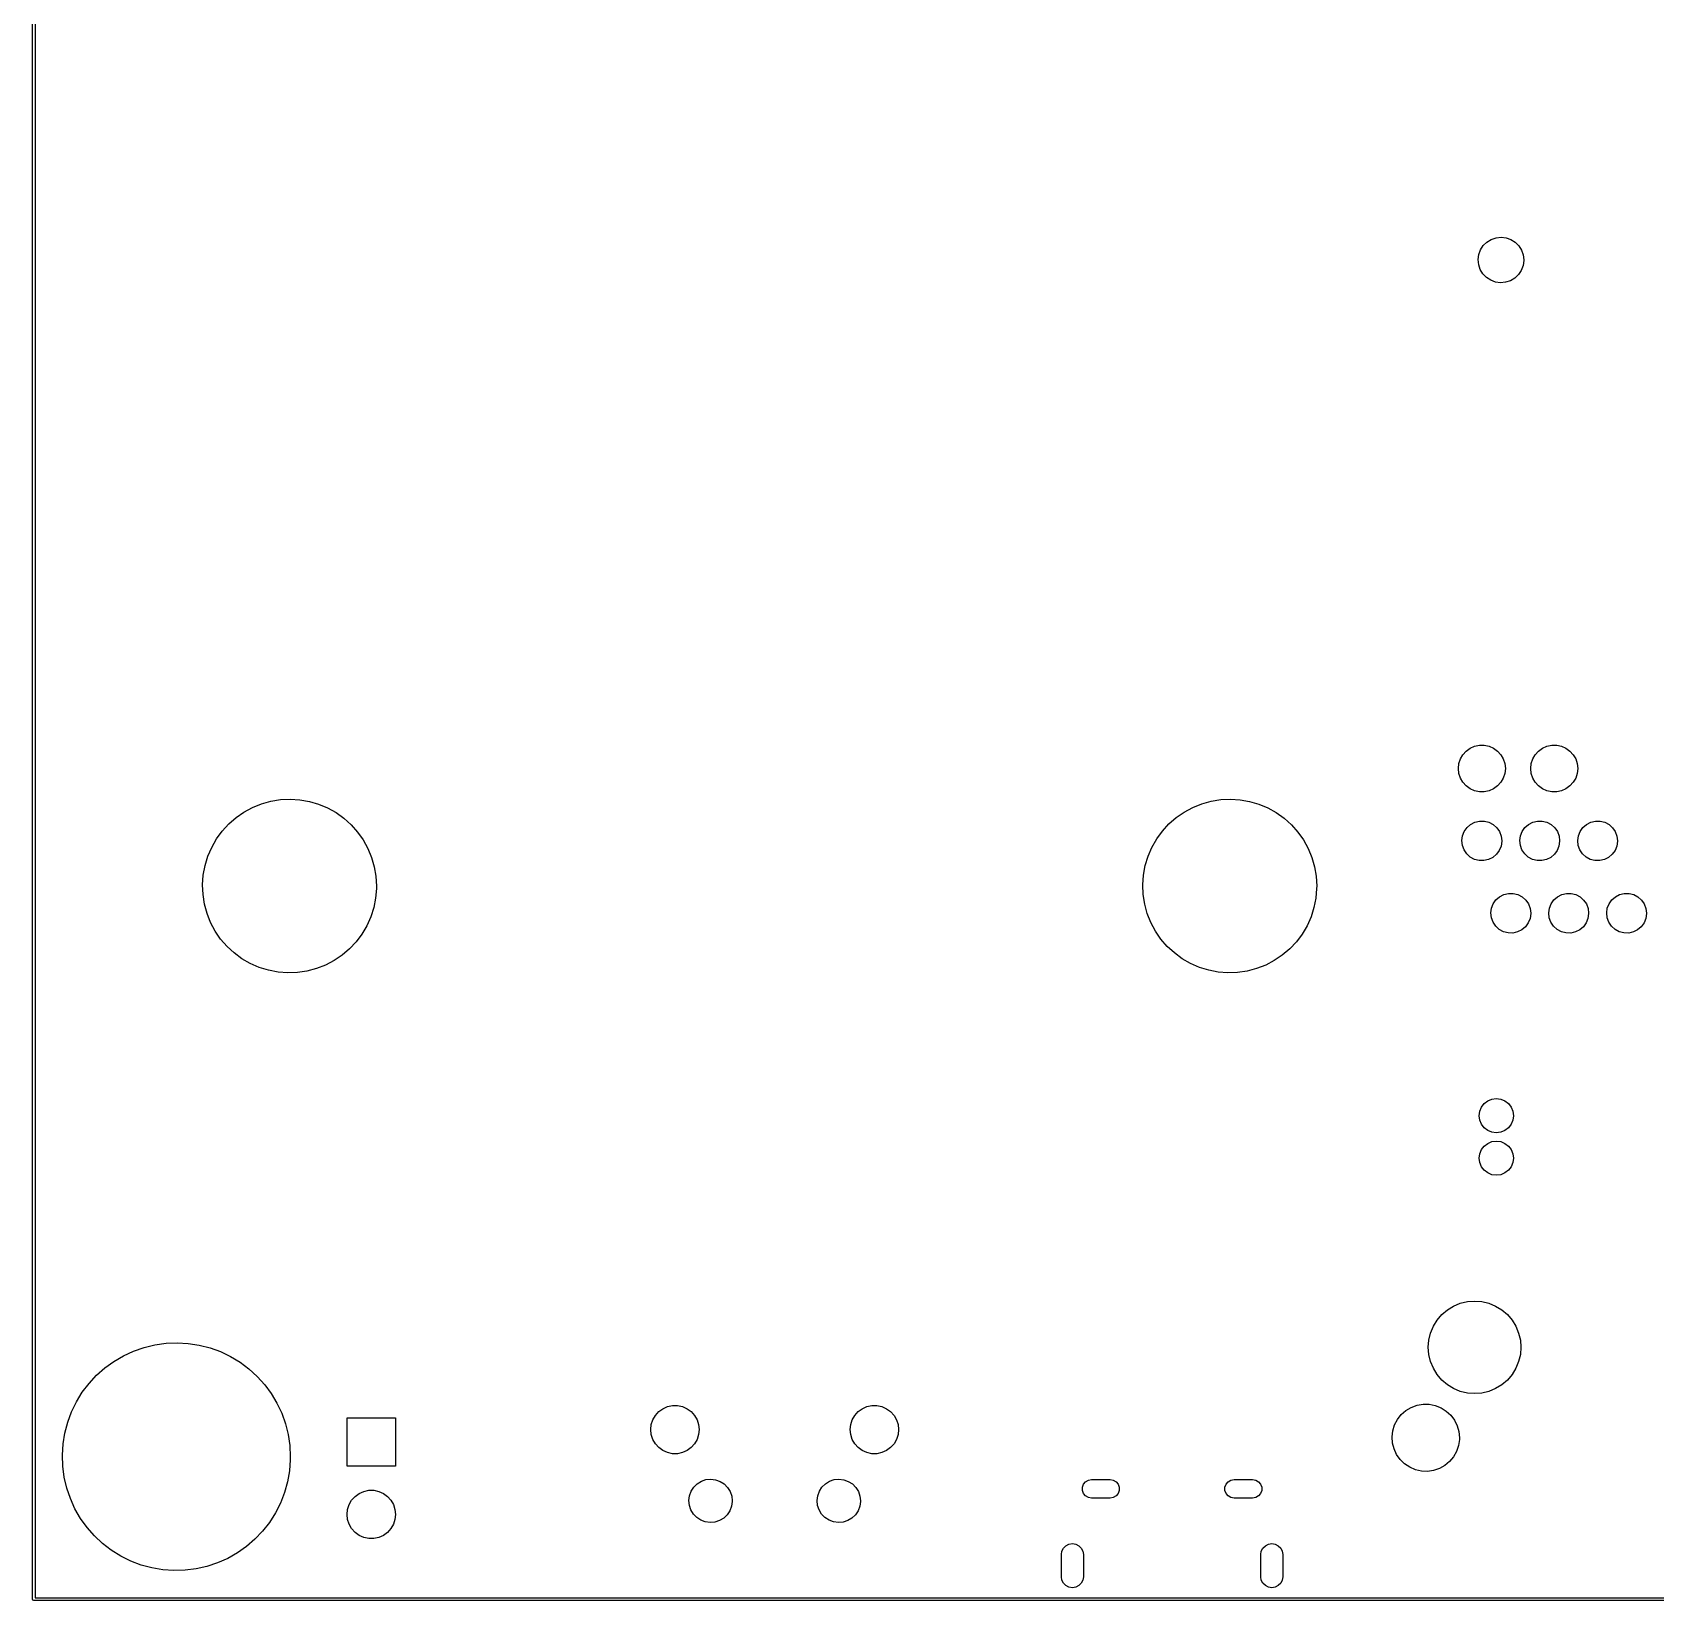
# Model space of a CAD drawing. Extents: x 0 to 4.25, y -4.33 to 0.
# Drawn here: x -0.002 to 2.241, y -4.333 to -2.165 of the extents above; entities that cross this region are included whole.
import ezdxf

# ---------------------------------------------------------------- set-up
doc = ezdxf.new("R2010")
doc.units = 0
doc.header["$MEASUREMENT"] = 0
doc.layers.add('BLACK', color=7, linetype='CONTINUOUS')

msp = doc.modelspace()

# ---------------------------------------------------------------- linework, layer by layer
at = {"layer": 'BLACK', "linetype": 'CONTINUOUS'}
for p, q in [((-0.001969, -4.33071), (-0.001969, 0)), ((0.001969, -0.001969), (0.001969, -4.32874)), ((1.99659, -2.4724), (1.99899, -2.4658)), ((1.99899, -2.4658), (2.0028, -2.4599)), ((2.0028, -2.4599), (2.00781, -2.45498)), ((2.00781, -2.45498), (2.01379, -2.4513)), ((2.01379, -2.4513), (2.02044, -2.44904)), ((2.02044, -2.44904), (2.02742, -2.44831)), ((2.02742, -2.44831), (2.0344, -2.44914)), ((2.0344, -2.44914), (2.04101, -2.45149)), ((2.04101, -2.45149), (2.04694, -2.45526)), ((2.04694, -2.45526), (2.05189, -2.46024)), ((2.05189, -2.46024), (2.05561, -2.46619)), ((2.05561, -2.46619), (2.05792, -2.47283)), ((1.99571, -2.47936), (1.99659, -2.4724)), ((1.9964, -2.48635), (1.99571, -2.47936)), ((1.99861, -2.49301), (1.9964, -2.48635)), ((2.05771, -2.48764), (2.05522, -2.4942)), ((2.05869, -2.48068), (2.05771, -2.48764)), ((2.05792, -2.47283), (2.0587, -2.4798)), ((2.0587, -2.4798), (2.05869, -2.48068)), ((2.00225, -2.49902), (1.99861, -2.49301)), ((2.00713, -2.50407), (2.00225, -2.49902)), ((2.013, -2.50792), (2.00713, -2.50407)), ((2.01959, -2.51036), (2.013, -2.50792)), ((2.02655, -2.51129), (2.01959, -2.51036)), ((2.03354, -2.51066), (2.02655, -2.51129)), ((2.04022, -2.50849), (2.03354, -2.51066)), ((2.04625, -2.50489), (2.04022, -2.50849)), ((2.05133, -2.50005), (2.04625, -2.50489)), ((2.05522, -2.4942), (2.05133, -2.50005)), ((1.97447, -3.16359), (1.97901, -3.15854)), ((1.97901, -3.15854), (1.98451, -3.15455)), ((1.98451, -3.15455), (1.99071, -3.15179)), ((1.99071, -3.15179), (1.99735, -3.15037)), ((1.99735, -3.15037), (2.00414, -3.15037)), ((2.00414, -3.15037), (2.01078, -3.15179)), ((2.01078, -3.15179), (2.01699, -3.15455)), ((2.01699, -3.15455), (2.02248, -3.15854)), ((2.02248, -3.15854), (2.02703, -3.16359)), ((2.07447, -3.16359), (2.07901, -3.15854)), ((2.07901, -3.15854), (2.08451, -3.15455)), ((2.08451, -3.15455), (2.09071, -3.15179)), ((2.09071, -3.15179), (2.09735, -3.15037)), ((2.09735, -3.15037), (2.10414, -3.15037)), ((2.10414, -3.15037), (2.11078, -3.15179)), ((2.11078, -3.15179), (2.11699, -3.15455)), ((2.11699, -3.15455), (2.12248, -3.15854)), ((2.12248, -3.15854), (2.12703, -3.16359)), ((1.96827, -3.18268), (1.96898, -3.17592)), ((1.96898, -3.18943), (1.96827, -3.18268)), ((1.96898, -3.17592), (1.97108, -3.16947)), ((1.97108, -3.16947), (1.97447, -3.16359)), ((2.02703, -3.16359), (2.03042, -3.16947)), ((2.03042, -3.16947), (2.03252, -3.17592)), ((2.03252, -3.17592), (2.03323, -3.18268)), ((2.03323, -3.18268), (2.03252, -3.18943)), ((2.06827, -3.18268), (2.06898, -3.17592)), ((2.06898, -3.18943), (2.06827, -3.18268)), ((2.06898, -3.17592), (2.07108, -3.16947)), ((2.07108, -3.16947), (2.07447, -3.16359)), ((2.12703, -3.16359), (2.13042, -3.16947)), ((2.13042, -3.16947), (2.13252, -3.17592)), ((2.13252, -3.17592), (2.13323, -3.18268)), ((2.13323, -3.18268), (2.13252, -3.18943)), ((1.97108, -3.19589), (1.96898, -3.18943)), ((1.97447, -3.20177), (1.97108, -3.19589)), ((1.97901, -3.20681), (1.97447, -3.20177)), ((1.98451, -3.21081), (1.97901, -3.20681)), ((2.02248, -3.20681), (2.01699, -3.21081)), ((2.02703, -3.20177), (2.02248, -3.20681)), ((2.03042, -3.19589), (2.02703, -3.20177)), ((2.03252, -3.18943), (2.03042, -3.19589)), ((2.07108, -3.19589), (2.06898, -3.18943)), ((2.07447, -3.20177), (2.07108, -3.19589)), ((2.07901, -3.20681), (2.07447, -3.20177)), ((2.08451, -3.21081), (2.07901, -3.20681)), ((2.12248, -3.20681), (2.11699, -3.21081)), ((2.12703, -3.20177), (2.12248, -3.20681)), ((2.13042, -3.19589), (2.12703, -3.20177)), ((2.13252, -3.18943), (2.13042, -3.19589)), ((0.314523, -3.23141), (0.327435, -3.22781)), ((0.327435, -3.22781), (0.340668, -3.22567)), ((0.340668, -3.22567), (0.354058, -3.22501)), ((0.354058, -3.22501), (0.367438, -3.22585)), ((0.367438, -3.22585), (0.38064, -3.22818)), ((0.38064, -3.22818), (0.3935, -3.23197)), ((1.61374, -3.23141), (1.62665, -3.22781)), ((1.62665, -3.22781), (1.63988, -3.22567)), ((1.63988, -3.22567), (1.65327, -3.22501)), ((1.65327, -3.22501), (1.66665, -3.22585)), ((1.66665, -3.22585), (1.67985, -3.22818)), ((1.67985, -3.22818), (1.69271, -3.23197)), ((1.99071, -3.21357), (1.98451, -3.21081)), ((1.99735, -3.21498), (1.99071, -3.21357)), ((2.00414, -3.21498), (1.99735, -3.21498)), ((2.01078, -3.21357), (2.00414, -3.21498)), ((2.01699, -3.21081), (2.01078, -3.21357)), ((2.09071, -3.21357), (2.08451, -3.21081)), ((2.09735, -3.21498), (2.09071, -3.21357)), ((2.10414, -3.21498), (2.09735, -3.21498)), ((2.11078, -3.21357), (2.10414, -3.21498)), ((2.11699, -3.21081), (2.11078, -3.21357)), ((0.269205, -3.25929), (0.279292, -3.25046)), ((0.279292, -3.25046), (0.2903, -3.24281)), ((0.2903, -3.24281), (0.302093, -3.23644)), ((0.302093, -3.23644), (0.314523, -3.23141)), ((0.3935, -3.23197), (0.405859, -3.23716)), ((0.405859, -3.23716), (0.417561, -3.2437)), ((0.417561, -3.2437), (0.428462, -3.2515)), ((0.428462, -3.2515), (0.438424, -3.26047)), ((1.56842, -3.25929), (1.5785, -3.25046)), ((1.5785, -3.25046), (1.58951, -3.24281)), ((1.58951, -3.24281), (1.60131, -3.23644)), ((1.60131, -3.23644), (1.61374, -3.23141)), ((1.69271, -3.23197), (1.70507, -3.23716)), ((1.70507, -3.23716), (1.71677, -3.2437)), ((1.71677, -3.2437), (1.72767, -3.2515)), ((1.72767, -3.2515), (1.73764, -3.26047)), ((0.252286, -3.28004), (0.260165, -3.26919)), ((0.260165, -3.26919), (0.269205, -3.25929)), ((0.438424, -3.26047), (0.447325, -3.2705)), ((0.447325, -3.2705), (0.455052, -3.28145)), ((1.5515, -3.28004), (1.55938, -3.26919)), ((1.55938, -3.26919), (1.56842, -3.25929)), ((1.73764, -3.26047), (1.74654, -3.2705)), ((1.74654, -3.2705), (1.75426, -3.28145)), ((1.97409, -3.27583), (1.97649, -3.26967)), ((1.97649, -3.26967), (1.9803, -3.26426)), ((1.9803, -3.26426), (1.98528, -3.25992)), ((1.98528, -3.25992), (1.99116, -3.25688)), ((1.99116, -3.25688), (1.99758, -3.25534)), ((1.99758, -3.25534), (2.0042, -3.25537)), ((2.0042, -3.25537), (2.01061, -3.25699)), ((2.01061, -3.25699), (2.01645, -3.26008)), ((2.01645, -3.26008), (2.02139, -3.26448)), ((2.02139, -3.26448), (2.02514, -3.26993)), ((2.02514, -3.26993), (2.02747, -3.27611)), ((2.05409, -3.27583), (2.05649, -3.26967)), ((2.05649, -3.26967), (2.0603, -3.26426)), ((2.0603, -3.26426), (2.06528, -3.25992)), ((2.06528, -3.25992), (2.07116, -3.25688)), ((2.07116, -3.25688), (2.07759, -3.25534)), ((2.07759, -3.25534), (2.0842, -3.25537)), ((2.0842, -3.25537), (2.09061, -3.25699)), ((2.09061, -3.25699), (2.09645, -3.26008)), ((2.09645, -3.26008), (2.10139, -3.26448)), ((2.10139, -3.26448), (2.10514, -3.26993)), ((2.10514, -3.26993), (2.10747, -3.27611)), ((2.13409, -3.27583), (2.13649, -3.26967)), ((2.13649, -3.26967), (2.1403, -3.26426)), ((2.1403, -3.26426), (2.14528, -3.25992)), ((2.14528, -3.25992), (2.15116, -3.25688)), ((2.15116, -3.25688), (2.15759, -3.25534)), ((2.15759, -3.25534), (2.1642, -3.25537)), ((2.1642, -3.25537), (2.17061, -3.25699)), ((2.17061, -3.25699), (2.17645, -3.26008)), ((2.17645, -3.26008), (2.18139, -3.26448)), ((2.18139, -3.26448), (2.18514, -3.26993)), ((2.18514, -3.26993), (2.18747, -3.27611)), ((0.240383, -3.30402), (0.245664, -3.29169)), ((0.245664, -3.29169), (0.252286, -3.28004)), ((0.455052, -3.28145), (0.461511, -3.2932)), ((0.461511, -3.2932), (0.466619, -3.3056)), ((1.5396, -3.30402), (1.54488, -3.29169)), ((1.54488, -3.29169), (1.5515, -3.28004)), ((1.75426, -3.28145), (1.76072, -3.2932)), ((1.76072, -3.2932), (1.76583, -3.3056)), ((1.97323, -3.28239), (1.97409, -3.27583)), ((1.97396, -3.28896), (1.97323, -3.28239)), ((1.97623, -3.29517), (1.97396, -3.28896)), ((1.97992, -3.30066), (1.97623, -3.29517)), ((2.02486, -3.29593), (2.02101, -3.3013)), ((2.02733, -3.2898), (2.02486, -3.29593)), ((2.02826, -3.28325), (2.02733, -3.2898)), ((2.02747, -3.27611), (2.02827, -3.28268)), ((2.02827, -3.28268), (2.02826, -3.28325)), ((2.05323, -3.28239), (2.05409, -3.27583)), ((2.05396, -3.28896), (2.05323, -3.28239)), ((2.05623, -3.29517), (2.05396, -3.28896)), ((2.05992, -3.30066), (2.05623, -3.29517)), ((2.10486, -3.29593), (2.10101, -3.3013)), ((2.10733, -3.2898), (2.10486, -3.29593)), ((2.10826, -3.28325), (2.10733, -3.2898)), ((2.10747, -3.27611), (2.10827, -3.28268)), ((2.10827, -3.28268), (2.10826, -3.28325)), ((2.13323, -3.28239), (2.13409, -3.27583)), ((2.13396, -3.28896), (2.13323, -3.28239)), ((2.13623, -3.29517), (2.13396, -3.28896)), ((2.13992, -3.30066), (2.13623, -3.29517)), ((2.18486, -3.29593), (2.18101, -3.3013)), ((2.18733, -3.2898), (2.18486, -3.29593)), ((2.18826, -3.28325), (2.18733, -3.2898)), ((2.18747, -3.27611), (2.18827, -3.28268)), ((2.18827, -3.28268), (2.18826, -3.28325)), ((0.234088, -3.33004), (0.236508, -3.31685)), ((0.236508, -3.31685), (0.240383, -3.30402)), ((0.466619, -3.3056), (0.470314, -3.31848)), ((0.470314, -3.31848), (0.47255, -3.3317)), ((1.5333, -3.33004), (1.53572, -3.31685)), ((1.53572, -3.31685), (1.5396, -3.30402)), ((1.76583, -3.3056), (1.76953, -3.31848)), ((1.76953, -3.31848), (1.77176, -3.3317)), ((1.98481, -3.30511), (1.97992, -3.30066)), ((1.99062, -3.30826), (1.98481, -3.30511)), ((1.99701, -3.30994), (1.99062, -3.30826)), ((2.00362, -3.31005), (1.99701, -3.30994)), ((2.01007, -3.30857), (2.00362, -3.31005)), ((2.01598, -3.3056), (2.01007, -3.30857)), ((2.02101, -3.3013), (2.01598, -3.3056)), ((2.06481, -3.30511), (2.05992, -3.30066)), ((2.07062, -3.30826), (2.06481, -3.30511)), ((2.07701, -3.30994), (2.07062, -3.30826)), ((2.08362, -3.31005), (2.07701, -3.30994)), ((2.09007, -3.30857), (2.08362, -3.31005)), ((2.09598, -3.3056), (2.09007, -3.30857)), ((2.10101, -3.3013), (2.09598, -3.3056)), ((2.14481, -3.30511), (2.13992, -3.30066)), ((2.15062, -3.30826), (2.14481, -3.30511)), ((2.15701, -3.30994), (2.15062, -3.30826)), ((2.16362, -3.31005), (2.15701, -3.30994)), ((2.17007, -3.30857), (2.16362, -3.31005)), ((2.17598, -3.3056), (2.17007, -3.30857)), ((2.18101, -3.3013), (2.17598, -3.3056)), ((0.233153, -3.34341), (0.234088, -3.33004)), ((0.47255, -3.3317), (0.473299, -3.34509)), ((1.53237, -3.34341), (1.5333, -3.33004)), ((1.77176, -3.3317), (1.77251, -3.34509)), ((0.233714, -3.3568), (0.233153, -3.34341)), ((0.235765, -3.37005), (0.233714, -3.3568)), ((0.47213, -3.3618), (0.469526, -3.37495)), ((0.473252, -3.34844), (0.47213, -3.3618)), ((0.473299, -3.34509), (0.473252, -3.34844)), ((1.53293, -3.3568), (1.53237, -3.34341)), ((1.53498, -3.37005), (1.53293, -3.3568)), ((1.77134, -3.3618), (1.76874, -3.37495)), ((1.77246, -3.34844), (1.77134, -3.3618)), ((1.77251, -3.34509), (1.77246, -3.34844)), ((2.0203, -3.36426), (2.02528, -3.35992)), ((2.02528, -3.35992), (2.03116, -3.35688)), ((2.03116, -3.35688), (2.03758, -3.35534)), ((2.03758, -3.35534), (2.0442, -3.35537)), ((2.0442, -3.35537), (2.05061, -3.35699)), ((2.05061, -3.35699), (2.05645, -3.36008)), ((2.05645, -3.36008), (2.06139, -3.36448)), ((2.1003, -3.36426), (2.10528, -3.35992)), ((2.10528, -3.35992), (2.11116, -3.35688)), ((2.11116, -3.35688), (2.11759, -3.35534)), ((2.11759, -3.35534), (2.1242, -3.35537)), ((2.1242, -3.35537), (2.13061, -3.35699)), ((2.13061, -3.35699), (2.13645, -3.36008)), ((2.13645, -3.36008), (2.14139, -3.36448)), ((2.1803, -3.36426), (2.18528, -3.35992)), ((2.18528, -3.35992), (2.19116, -3.35688)), ((2.19116, -3.35688), (2.19759, -3.35534)), ((2.19759, -3.35534), (2.2042, -3.35537)), ((2.2042, -3.35537), (2.21061, -3.35699)), ((2.21061, -3.35699), (2.21645, -3.36008)), ((2.21645, -3.36008), (2.22139, -3.36448)), ((0.23928, -3.38299), (0.235765, -3.37005)), ((0.244215, -3.39545), (0.23928, -3.38299)), ((0.469526, -3.37495), (0.465472, -3.38773)), ((1.53849, -3.38299), (1.53498, -3.37005)), ((1.54343, -3.39545), (1.53849, -3.38299)), ((1.76874, -3.37495), (1.76469, -3.38773)), ((2.01323, -3.38239), (2.01409, -3.37583)), ((2.01396, -3.38896), (2.01323, -3.38239)), ((2.01409, -3.37583), (2.01649, -3.36967)), ((2.01649, -3.36967), (2.0203, -3.36426)), ((2.06139, -3.36448), (2.06514, -3.36993)), ((2.06514, -3.36993), (2.06747, -3.37611)), ((2.06826, -3.38325), (2.06733, -3.3898)), ((2.06747, -3.37611), (2.06827, -3.38268)), ((2.06827, -3.38268), (2.06826, -3.38325)), ((2.09323, -3.38239), (2.09409, -3.37583)), ((2.09396, -3.38896), (2.09323, -3.38239)), ((2.09409, -3.37583), (2.09649, -3.36967)), ((2.09649, -3.36967), (2.1003, -3.36426)), ((2.14139, -3.36448), (2.14514, -3.36993)), ((2.14514, -3.36993), (2.14747, -3.37611)), ((2.14826, -3.38325), (2.14733, -3.3898)), ((2.14747, -3.37611), (2.14827, -3.38268)), ((2.14827, -3.38268), (2.14826, -3.38325)), ((2.17323, -3.38239), (2.17409, -3.37583)), ((2.17396, -3.38896), (2.17323, -3.38239)), ((2.17409, -3.37583), (2.17649, -3.36967)), ((2.17649, -3.36967), (2.1803, -3.36426)), ((2.22139, -3.36448), (2.22514, -3.36993)), ((2.22514, -3.36993), (2.22747, -3.37611)), ((2.22826, -3.38325), (2.22733, -3.3898)), ((2.22747, -3.37611), (2.22827, -3.38268)), ((2.22827, -3.38268), (2.22826, -3.38325)), ((0.250509, -3.40729), (0.244215, -3.39545)), ((0.258083, -3.41835), (0.250509, -3.40729)), ((0.46002, -3.39997), (0.453236, -3.41154)), ((0.465472, -3.38773), (0.46002, -3.39997)), ((1.54972, -3.40729), (1.54343, -3.39545)), ((1.5573, -3.41835), (1.54972, -3.40729)), ((1.75923, -3.39997), (1.75245, -3.41154)), ((1.76469, -3.38773), (1.75923, -3.39997)), ((2.01623, -3.39517), (2.01396, -3.38896)), ((2.01992, -3.40066), (2.01623, -3.39517)), ((2.02481, -3.40511), (2.01992, -3.40066)), ((2.03062, -3.40826), (2.02481, -3.40511)), ((2.03701, -3.40994), (2.03062, -3.40826)), ((2.05007, -3.40857), (2.04362, -3.41005)), ((2.05598, -3.4056), (2.05007, -3.40857)), ((2.06101, -3.4013), (2.05598, -3.4056)), ((2.06486, -3.39593), (2.06101, -3.4013)), ((2.06733, -3.3898), (2.06486, -3.39593)), ((2.09623, -3.39517), (2.09396, -3.38896)), ((2.09992, -3.40066), (2.09623, -3.39517)), ((2.10481, -3.40511), (2.09992, -3.40066)), ((2.11062, -3.40826), (2.10481, -3.40511)), ((2.11701, -3.40994), (2.11062, -3.40826)), ((2.13007, -3.40857), (2.12362, -3.41005)), ((2.13598, -3.4056), (2.13007, -3.40857)), ((2.14101, -3.4013), (2.13598, -3.4056)), ((2.14486, -3.39593), (2.14101, -3.4013)), ((2.14733, -3.3898), (2.14486, -3.39593)), ((2.17623, -3.39517), (2.17396, -3.38896)), ((2.17992, -3.40066), (2.17623, -3.39517)), ((2.18481, -3.40511), (2.17992, -3.40066)), ((2.19062, -3.40826), (2.18481, -3.40511)), ((2.19701, -3.40994), (2.19062, -3.40826)), ((2.21007, -3.40857), (2.20362, -3.41005)), ((2.21598, -3.4056), (2.21007, -3.40857)), ((2.22101, -3.4013), (2.21598, -3.4056)), ((2.22486, -3.39593), (2.22101, -3.4013)), ((2.22733, -3.3898), (2.22486, -3.39593)), ((0.266842, -3.4285), (0.258083, -3.41835)), ((0.276679, -3.43761), (0.266842, -3.4285)), ((0.445205, -3.42227), (0.436028, -3.43204)), ((0.453236, -3.41154), (0.445205, -3.42227)), ((1.56605, -3.4285), (1.5573, -3.41835)), ((1.57589, -3.43761), (1.56605, -3.4285)), ((1.74442, -3.42227), (1.73524, -3.43204)), ((1.75245, -3.41154), (1.74442, -3.42227)), ((2.04362, -3.41005), (2.03701, -3.40994)), ((2.12362, -3.41005), (2.11701, -3.40994)), ((2.20362, -3.41005), (2.19701, -3.40994)), ((0.287469, -3.44556), (0.276679, -3.43761)), ((0.299079, -3.45227), (0.287469, -3.44556)), ((0.311364, -3.45763), (0.299079, -3.45227)), ((0.414705, -3.44823), (0.402825, -3.45444)), ((0.425819, -3.44073), (0.414705, -3.44823)), ((0.436028, -3.43204), (0.425819, -3.44073)), ((1.58668, -3.44556), (1.57589, -3.43761)), ((1.59829, -3.45227), (1.58668, -3.44556)), ((1.61058, -3.45763), (1.59829, -3.45227)), ((1.71392, -3.44823), (1.70204, -3.45444)), ((1.72503, -3.44073), (1.71392, -3.44823)), ((1.73524, -3.43204), (1.72503, -3.44073)), ((0.32417, -3.4616), (0.311364, -3.45763)), ((0.337339, -3.46411), (0.32417, -3.4616)), ((0.350705, -3.46514), (0.337339, -3.46411)), ((0.364103, -3.46467), (0.350705, -3.46514)), ((0.377365, -3.46271), (0.364103, -3.46467)), ((0.390326, -3.45929), (0.377365, -3.46271)), ((0.402825, -3.45444), (0.390326, -3.45929)), ((1.62338, -3.4616), (1.61058, -3.45763)), ((1.63655, -3.46411), (1.62338, -3.4616)), ((1.64992, -3.46514), (1.63655, -3.46411)), ((1.66332, -3.46467), (1.64992, -3.46514)), ((1.67658, -3.46271), (1.66332, -3.46467)), ((1.68954, -3.45929), (1.67658, -3.46271)), ((1.70204, -3.45444), (1.68954, -3.45929)), ((1.99793, -3.65648), (2.00029, -3.65079)), ((2.00029, -3.65079), (2.00404, -3.6459)), ((2.00404, -3.6459), (2.00894, -3.64214)), ((2.00894, -3.64214), (2.01463, -3.63978)), ((2.01463, -3.63978), (2.02075, -3.63898)), ((2.02075, -3.63898), (2.02686, -3.63978)), ((2.02686, -3.63978), (2.03256, -3.64214)), ((2.03256, -3.64214), (2.03745, -3.6459)), ((2.03745, -3.6459), (2.04121, -3.65079)), ((2.04121, -3.65079), (2.04357, -3.65648)), ((1.99713, -3.6626), (1.99793, -3.65648)), ((1.99793, -3.66871), (1.99713, -3.6626)), ((2.00029, -3.67441), (1.99793, -3.66871)), ((2.00404, -3.6793), (2.00029, -3.67441)), ((2.04121, -3.67441), (2.03745, -3.6793)), ((2.04357, -3.66871), (2.04121, -3.67441)), ((2.04357, -3.65648), (2.04437, -3.6626)), ((2.04437, -3.6626), (2.04357, -3.66871)), ((2.00894, -3.68306), (2.00404, -3.6793)), ((2.01463, -3.68542), (2.00894, -3.68306)), ((2.00894, -3.7008), (2.01463, -3.69844)), ((2.02075, -3.68622), (2.01463, -3.68542)), ((2.01463, -3.69844), (2.02075, -3.69764)), ((2.02686, -3.68542), (2.02075, -3.68622)), ((2.02075, -3.69764), (2.02686, -3.69844)), ((2.03256, -3.68306), (2.02686, -3.68542)), ((2.02686, -3.69844), (2.03256, -3.7008)), ((2.03745, -3.6793), (2.03256, -3.68306)), ((1.99713, -3.72126), (1.99793, -3.71515)), ((1.99793, -3.72737), (1.99713, -3.72126)), ((1.99793, -3.71515), (2.00029, -3.70945)), ((2.00029, -3.70945), (2.00404, -3.70456)), ((2.00404, -3.70456), (2.00894, -3.7008)), ((2.03256, -3.7008), (2.03745, -3.70456)), ((2.03745, -3.70456), (2.04121, -3.70945)), ((2.04121, -3.70945), (2.04357, -3.71515)), ((2.04357, -3.71515), (2.04437, -3.72126)), ((2.04437, -3.72126), (2.04357, -3.72737)), ((2.00029, -3.73307), (1.99793, -3.72737)), ((2.00404, -3.73796), (2.00029, -3.73307)), ((2.00894, -3.74172), (2.00404, -3.73796)), ((2.01463, -3.74408), (2.00894, -3.74172)), ((2.02075, -3.74488), (2.01463, -3.74408)), ((2.02686, -3.74408), (2.02075, -3.74488)), ((2.03256, -3.74172), (2.02686, -3.74408)), ((2.03745, -3.73796), (2.03256, -3.74172)), ((2.04121, -3.73307), (2.03745, -3.73796)), ((2.04357, -3.72737), (2.04121, -3.73307)), ((1.9617, -3.92567), (1.97098, -3.92183)), ((1.97098, -3.92183), (1.98074, -3.91949)), ((1.98074, -3.91949), (1.99075, -3.9187)), ((1.99075, -3.9187), (2.00076, -3.91949)), ((2.00076, -3.91949), (2.01052, -3.92183)), ((2.01052, -3.92183), (2.01979, -3.92567)), ((1.93374, -3.95363), (1.93899, -3.94507)), ((1.93899, -3.94507), (1.94551, -3.93744)), ((1.94551, -3.93744), (1.95314, -3.93092)), ((1.95314, -3.93092), (1.9617, -3.92567)), ((2.01979, -3.92567), (2.02835, -3.93092)), ((2.02835, -3.93092), (2.03599, -3.93744)), ((2.03599, -3.93744), (2.04251, -3.94507)), ((2.04251, -3.94507), (2.04775, -3.95363)), ((1.92756, -3.97267), (1.9299, -3.96291)), ((1.9299, -3.96291), (1.93374, -3.95363)), ((2.04775, -3.95363), (2.05159, -3.96291)), ((2.05159, -3.96291), (2.05394, -3.97267)), ((0.12389, -3.9943), (0.137857, -3.98785)), ((0.137857, -3.98785), (0.152387, -3.98279)), ((0.152387, -3.98279), (0.167342, -3.97917)), ((0.167342, -3.97917), (0.182578, -3.97703)), ((0.182578, -3.97703), (0.19795, -3.97638)), ((0.19795, -3.97638), (0.213312, -3.97724)), ((0.213312, -3.97724), (0.228516, -3.97959)), ((0.228516, -3.97959), (0.243419, -3.98342)), ((0.243419, -3.98342), (0.257876, -3.98868)), ((0.257876, -3.98868), (0.271752, -3.99533)), ((1.92677, -3.98268), (1.92756, -3.97267)), ((1.92756, -3.99269), (1.92677, -3.98268)), ((2.05394, -3.97267), (2.05472, -3.98268)), ((2.05472, -3.98268), (2.05394, -3.99269)), ((0.086667, -4.02134), (0.098173, -4.01113)), ((0.098173, -4.01113), (0.11062, -4.00208)), ((0.11062, -4.00208), (0.12389, -3.9943)), ((0.271752, -3.99533), (0.284912, -4.0033)), ((0.284912, -4.0033), (0.297232, -4.01252)), ((0.297232, -4.01252), (0.308594, -4.02289)), ((1.9299, -4.00245), (1.92756, -3.99269)), ((1.93374, -4.01172), (1.9299, -4.00245)), ((1.93899, -4.02028), (1.93374, -4.01172)), ((2.04775, -4.01172), (2.04251, -4.02028)), ((2.05159, -4.00245), (2.04775, -4.01172)), ((2.05394, -3.99269), (2.05159, -4.00245)), ((0.066911, -4.04489), (0.076214, -4.03263)), ((0.076214, -4.03263), (0.086667, -4.02134)), ((0.308594, -4.02289), (0.318889, -4.03433)), ((0.318889, -4.03433), (0.328019, -4.04671)), ((1.94551, -4.02792), (1.93899, -4.02028)), ((1.95314, -4.03444), (1.94551, -4.02792)), ((1.9617, -4.03968), (1.95314, -4.03444)), ((2.02835, -4.03444), (2.01979, -4.03968)), ((2.03599, -4.02792), (2.02835, -4.03444)), ((2.04251, -4.02028), (2.03599, -4.02792)), ((0.052105, -4.07182), (0.058849, -4.05799)), ((0.058849, -4.05799), (0.066911, -4.04489)), ((0.328019, -4.04671), (0.335897, -4.05993)), ((1.97098, -4.04352), (1.9617, -4.03968)), ((1.98074, -4.04587), (1.97098, -4.04352)), ((1.99075, -4.04665), (1.98074, -4.04587)), ((2.00076, -4.04587), (1.99075, -4.04665)), ((2.01052, -4.04352), (2.00076, -4.04587)), ((2.01979, -4.03968), (2.01052, -4.04352)), ((0.046742, -4.08624), (0.052105, -4.07182)), ((0.335897, -4.05993), (0.342448, -4.07385)), ((0.342448, -4.07385), (0.347609, -4.08834)), ((0.432677, -4.14705), (0.432677, -4.08012)), ((0.432677, -4.08012), (0.499606, -4.08012)), ((0.499606, -4.08012), (0.499606, -4.14705)), ((0.855255, -4.08285), (0.858753, -4.07679)), ((0.858753, -4.07679), (0.863435, -4.07159)), ((0.863435, -4.07159), (0.869094, -4.06748)), ((0.869094, -4.06748), (0.875486, -4.06463)), ((0.875486, -4.06463), (0.882329, -4.06318)), ((0.882329, -4.06318), (0.889325, -4.06318)), ((0.889325, -4.06318), (0.896168, -4.06463)), ((0.896168, -4.06463), (0.902559, -4.06748)), ((0.902559, -4.06748), (0.908219, -4.07159)), ((0.908219, -4.07159), (0.9129, -4.07679)), ((0.9129, -4.07679), (0.916398, -4.08285)), ((1.13085, -4.08285), (1.13434, -4.07679)), ((1.13434, -4.07679), (1.13903, -4.07159)), ((1.13903, -4.07159), (1.14469, -4.06748)), ((1.14469, -4.06748), (1.15108, -4.06463)), ((1.15108, -4.06463), (1.15792, -4.06318)), ((1.15792, -4.06318), (1.16492, -4.06318)), ((1.16492, -4.06318), (1.17176, -4.06463)), ((1.17176, -4.06463), (1.17815, -4.06748)), ((1.17815, -4.06748), (1.18381, -4.07159)), ((1.18381, -4.07159), (1.18849, -4.07679)), ((1.18849, -4.07679), (1.19199, -4.08285)), ((1.88423, -4.08235), (1.88949, -4.07566)), ((1.88949, -4.07566), (1.89589, -4.07005)), ((1.89589, -4.07005), (1.90321, -4.0657)), ((1.90321, -4.0657), (1.91119, -4.06276)), ((1.91119, -4.06276), (1.91958, -4.06131)), ((1.91958, -4.06131), (1.92809, -4.06143)), ((1.92809, -4.06143), (1.93644, -4.06309)), ((1.93644, -4.06309), (1.94434, -4.06624)), ((1.94434, -4.06624), (1.95154, -4.07078)), ((1.95154, -4.07078), (1.95779, -4.07656)), ((1.95779, -4.07656), (1.96288, -4.08338)), ((0.040351, -4.1163), (0.042811, -4.10112)), ((0.042811, -4.10112), (0.046742, -4.08624)), ((0.347609, -4.08834), (0.351332, -4.10327)), ((0.351332, -4.10327), (0.353579, -4.11849)), ((0.852362, -4.09646), (0.853094, -4.0895)), ((0.853094, -4.10341), (0.852362, -4.09646)), ((0.853094, -4.0895), (0.855255, -4.08285)), ((0.855255, -4.11007), (0.853094, -4.10341)), ((0.916398, -4.08285), (0.91856, -4.0895)), ((0.91856, -4.10341), (0.916398, -4.11007)), ((0.91856, -4.0895), (0.919291, -4.09646)), ((0.919291, -4.09646), (0.91856, -4.10341)), ((1.12795, -4.09646), (1.12868, -4.0895)), ((1.12868, -4.10341), (1.12795, -4.09646)), ((1.12868, -4.0895), (1.13085, -4.08285)), ((1.13085, -4.11007), (1.12868, -4.10341)), ((1.19199, -4.08285), (1.19415, -4.0895)), ((1.19415, -4.10341), (1.19199, -4.11007)), ((1.19415, -4.0895), (1.19488, -4.09646)), ((1.19488, -4.09646), (1.19415, -4.10341)), ((1.87674, -4.10646), (1.87774, -4.09801)), ((1.87774, -4.09801), (1.88026, -4.08988)), ((1.88026, -4.08988), (1.88423, -4.08235)), ((1.96288, -4.08338), (1.96665, -4.09101)), ((1.96665, -4.09101), (1.96896, -4.0992)), ((1.96896, -4.0992), (1.96973, -4.10768)), ((0.039385, -4.13166), (0.040351, -4.1163)), ((0.353579, -4.11849), (0.354331, -4.13386)), ((0.858753, -4.11613), (0.855255, -4.11007)), ((0.863435, -4.12133), (0.858753, -4.11613)), ((0.869094, -4.12544), (0.863435, -4.12133)), ((0.875486, -4.12828), (0.869094, -4.12544)), ((0.902559, -4.12544), (0.896168, -4.12828)), ((0.908219, -4.12133), (0.902559, -4.12544)), ((0.9129, -4.11613), (0.908219, -4.12133)), ((0.916398, -4.11007), (0.9129, -4.11613)), ((1.13434, -4.11613), (1.13085, -4.11007)), ((1.13903, -4.12133), (1.13434, -4.11613)), ((1.14469, -4.12544), (1.13903, -4.12133)), ((1.15108, -4.12828), (1.14469, -4.12544)), ((1.17815, -4.12544), (1.17176, -4.12828)), ((1.18381, -4.12133), (1.17815, -4.12544)), ((1.18849, -4.11613), (1.18381, -4.12133)), ((1.19199, -4.11007), (1.18849, -4.11613)), ((1.87729, -4.11495), (1.87674, -4.10646)), ((1.87939, -4.1232), (1.87729, -4.11495)), ((1.88295, -4.13093), (1.87939, -4.1232)), ((1.96571, -4.12659), (1.96156, -4.13402)), ((1.96845, -4.11853), (1.96571, -4.12659)), ((1.96967, -4.11011), (1.96845, -4.11853)), ((1.96973, -4.10768), (1.96967, -4.11011)), ((0.039922, -4.14704), (0.039385, -4.13166)), ((0.041957, -4.16229), (0.039922, -4.14704)), ((0.354269, -4.13826), (0.353089, -4.1536)), ((0.354331, -4.13386), (0.354269, -4.13826)), ((0.499606, -4.14705), (0.432677, -4.14705)), ((0.882329, -4.12974), (0.875486, -4.12828)), ((0.889325, -4.12974), (0.882329, -4.12974)), ((0.896168, -4.12828), (0.889325, -4.12974)), ((1.15792, -4.12974), (1.15108, -4.12828)), ((1.16492, -4.12974), (1.15792, -4.12974)), ((1.17176, -4.12828), (1.16492, -4.12974)), ((1.88786, -4.13788), (1.88295, -4.13093)), ((1.89396, -4.14382), (1.88786, -4.13788)), ((1.90104, -4.14855), (1.89396, -4.14382)), ((1.90886, -4.15191), (1.90104, -4.14855)), ((1.94957, -4.146), (1.94214, -4.15016)), ((1.95611, -4.14056), (1.94957, -4.146)), ((1.96156, -4.13402), (1.95611, -4.14056)), ((0.045471, -4.17727), (0.041957, -4.16229)), ((0.350417, -4.16875), (0.34628, -4.18357)), ((0.353089, -4.1536), (0.350417, -4.16875)), ((0.911791, -4.17592), (0.91657, -4.17124)), ((0.91657, -4.17124), (0.922266, -4.16774)), ((0.922266, -4.16774), (0.928597, -4.16558)), ((0.928597, -4.16558), (0.935249, -4.16488)), ((0.935249, -4.16488), (0.94189, -4.16567)), ((0.94189, -4.16567), (0.948191, -4.16792)), ((0.948191, -4.16792), (0.953837, -4.1715)), ((1.08896, -4.17592), (1.09373, -4.17124)), ((1.09373, -4.17124), (1.09943, -4.16774)), ((1.09943, -4.16774), (1.10576, -4.16558)), ((1.10576, -4.16558), (1.11241, -4.16488)), ((1.11241, -4.16488), (1.11906, -4.16567)), ((1.11906, -4.16567), (1.12536, -4.16792)), ((1.12536, -4.16792), (1.131, -4.1715)), ((1.45045, -4.17181), (1.45331, -4.16841)), ((1.45331, -4.16841), (1.45716, -4.16619)), ((1.45716, -4.16619), (1.46154, -4.16541)), ((1.46154, -4.16541), (1.48713, -4.16541)), ((1.48713, -4.16541), (1.4915, -4.16619)), ((1.4915, -4.16619), (1.49535, -4.16841)), ((1.49535, -4.16841), (1.49821, -4.17181)), ((1.6473, -4.17181), (1.65016, -4.16841)), ((1.65016, -4.16841), (1.65401, -4.16619)), ((1.65401, -4.16619), (1.65839, -4.16541)), ((1.65839, -4.16541), (1.68398, -4.16541)), ((1.68398, -4.16541), (1.68835, -4.16619)), ((1.68835, -4.16619), (1.6922, -4.16841)), ((1.6922, -4.16841), (1.69506, -4.17181)), ((1.91716, -4.15379), (1.90886, -4.15191)), ((1.92566, -4.15412), (1.91716, -4.15379)), ((1.93408, -4.1529), (1.92566, -4.15412)), ((1.94214, -4.15016), (1.93408, -4.1529)), ((0.050429, -4.19183), (0.045471, -4.17727)), ((0.056785, -4.20584), (0.050429, -4.19183)), ((0.34628, -4.18357), (0.340716, -4.19791)), ((0.439068, -4.19391), (0.44375, -4.18871)), ((0.44375, -4.18871), (0.449409, -4.1846)), ((0.449409, -4.1846), (0.455801, -4.18176)), ((0.455801, -4.18176), (0.462644, -4.1803)), ((0.462644, -4.1803), (0.46964, -4.1803)), ((0.46964, -4.1803), (0.476483, -4.18176)), ((0.476483, -4.18176), (0.482874, -4.1846)), ((0.482874, -4.1846), (0.488534, -4.18871)), ((0.488534, -4.18871), (0.493215, -4.19391)), ((0.905042, -4.19446), (0.905881, -4.18783)), ((0.905881, -4.18783), (0.908168, -4.18154)), ((0.908168, -4.18154), (0.911791, -4.17592)), ((0.953837, -4.1715), (0.95855, -4.17625)), ((0.95855, -4.17625), (0.962094, -4.18192)), ((0.962094, -4.18192), (0.964294, -4.18824)), ((0.964294, -4.18824), (0.965039, -4.19488)), ((1.08221, -4.19446), (1.08305, -4.18783)), ((1.08305, -4.18783), (1.08533, -4.18154)), ((1.08533, -4.18154), (1.08896, -4.17592)), ((1.131, -4.1715), (1.13572, -4.17625)), ((1.13572, -4.17625), (1.13926, -4.18192)), ((1.13926, -4.18192), (1.14146, -4.18824)), ((1.14146, -4.18824), (1.1422, -4.19488)), ((1.44893, -4.17599), (1.45045, -4.17181)), ((1.44893, -4.18043), (1.44893, -4.17599)), ((1.45045, -4.18461), (1.44893, -4.18043)), ((1.45331, -4.18801), (1.45045, -4.18461)), ((1.45716, -4.19023), (1.45331, -4.18801)), ((1.46154, -4.191), (1.45716, -4.19023)), ((1.48713, -4.191), (1.46154, -4.191)), ((1.4915, -4.19023), (1.48713, -4.191)), ((1.49535, -4.18801), (1.4915, -4.19023)), ((1.49821, -4.18461), (1.49535, -4.18801)), ((1.49821, -4.17181), (1.49973, -4.17599)), ((1.49973, -4.18043), (1.49821, -4.18461)), ((1.49973, -4.17599), (1.49973, -4.18043)), ((1.64579, -4.17599), (1.6473, -4.17181)), ((1.64579, -4.18043), (1.64579, -4.17599)), ((1.6473, -4.18461), (1.64579, -4.18043)), ((1.65016, -4.18801), (1.6473, -4.18461)), ((1.65401, -4.19023), (1.65016, -4.18801)), ((1.65839, -4.191), (1.65401, -4.19023)), ((1.68398, -4.191), (1.65839, -4.191)), ((1.68835, -4.19023), (1.68398, -4.191)), ((1.6922, -4.18801), (1.68835, -4.19023)), ((1.69506, -4.18461), (1.6922, -4.18801)), ((1.69506, -4.17181), (1.69658, -4.17599)), ((1.69658, -4.18043), (1.69506, -4.18461)), ((1.69658, -4.17599), (1.69658, -4.18043)), ((0.064478, -4.21917), (0.056785, -4.20584)), ((0.333779, -4.21164), (0.325535, -4.22464)), ((0.340716, -4.19791), (0.333779, -4.21164)), ((0.432677, -4.21358), (0.433408, -4.20662)), ((0.433408, -4.22054), (0.432677, -4.21358)), ((0.433408, -4.20662), (0.43557, -4.19997)), ((0.43557, -4.19997), (0.439068, -4.19391)), ((0.493215, -4.19391), (0.496713, -4.19997)), ((0.496713, -4.19997), (0.498875, -4.20662)), ((0.498875, -4.20662), (0.499606, -4.21358)), ((0.499606, -4.21358), (0.498875, -4.22054)), ((0.905695, -4.20112), (0.905042, -4.19446)), ((0.907806, -4.20747), (0.905695, -4.20112)), ((0.911271, -4.21319), (0.907806, -4.20747)), ((0.915917, -4.218), (0.911271, -4.21319)), ((0.958021, -4.21417), (0.953177, -4.21878)), ((0.961722, -4.20859), (0.958021, -4.21417)), ((0.964097, -4.20234), (0.961722, -4.20859)), ((0.965028, -4.19572), (0.964097, -4.20234)), ((0.965039, -4.19488), (0.965028, -4.19572)), ((1.08286, -4.20112), (1.08221, -4.19446)), ((1.08497, -4.20747), (1.08286, -4.20112)), ((1.08844, -4.21319), (1.08497, -4.20747)), ((1.09308, -4.218), (1.08844, -4.21319)), ((1.13519, -4.21417), (1.13034, -4.21878)), ((1.13889, -4.20859), (1.13519, -4.21417)), ((1.14126, -4.20234), (1.13889, -4.20859)), ((1.14219, -4.19572), (1.14126, -4.20234)), ((1.1422, -4.19488), (1.14219, -4.19572)), ((0.073434, -4.23168), (0.064478, -4.21917)), ((0.083569, -4.24325), (0.073434, -4.23168)), ((0.316062, -4.23676), (0.305452, -4.2479)), ((0.325535, -4.22464), (0.316062, -4.23676)), ((0.43557, -4.22719), (0.433408, -4.22054)), ((0.439068, -4.23325), (0.43557, -4.22719)), ((0.44375, -4.23845), (0.439068, -4.23325)), ((0.449409, -4.24256), (0.44375, -4.23845)), ((0.488534, -4.23845), (0.482874, -4.24256)), ((0.493215, -4.23325), (0.488534, -4.23845)), ((0.496713, -4.22719), (0.493215, -4.23325)), ((0.498875, -4.22054), (0.496713, -4.22719)), ((0.921513, -4.22166), (0.915917, -4.218)), ((0.927782, -4.22399), (0.921513, -4.22166)), ((0.934411, -4.22488), (0.927782, -4.22399)), ((0.941072, -4.22427), (0.934411, -4.22488)), ((0.947433, -4.2222), (0.941072, -4.22427)), ((0.953177, -4.21878), (0.947433, -4.2222)), ((1.09868, -4.22166), (1.09308, -4.218)), ((1.10495, -4.22399), (1.09868, -4.22166)), ((1.11158, -4.22488), (1.10495, -4.22399)), ((1.11824, -4.22427), (1.11158, -4.22488)), ((1.1246, -4.2222), (1.11824, -4.22427)), ((1.13034, -4.21878), (1.1246, -4.2222)), ((0.094784, -4.25379), (0.083569, -4.24325)), ((0.106974, -4.26317), (0.094784, -4.25379)), ((0.293805, -4.25795), (0.281233, -4.26682)), ((0.305452, -4.2479), (0.293805, -4.25795)), ((0.455801, -4.24541), (0.449409, -4.24256)), ((0.462644, -4.24686), (0.455801, -4.24541)), ((0.46964, -4.24686), (0.462644, -4.24686)), ((0.476483, -4.24541), (0.46964, -4.24686)), ((0.482874, -4.24256), (0.476483, -4.24541)), ((1.42045, -4.26454), (1.42262, -4.26028)), ((1.42262, -4.26028), (1.42599, -4.25691)), ((1.42599, -4.25691), (1.43025, -4.25474)), ((1.43025, -4.25474), (1.43496, -4.254)), ((1.43496, -4.254), (1.43968, -4.25474)), ((1.43968, -4.25474), (1.44393, -4.25691)), ((1.44393, -4.25691), (1.4473, -4.26028)), ((1.4473, -4.26028), (1.44947, -4.26454)), ((1.69604, -4.26454), (1.69821, -4.26028)), ((1.69821, -4.26028), (1.70158, -4.25691)), ((1.70158, -4.25691), (1.70584, -4.25474)), ((1.70584, -4.25474), (1.71055, -4.254)), ((1.71055, -4.254), (1.71527, -4.25474)), ((1.71527, -4.25474), (1.71952, -4.25691)), ((1.71952, -4.25691), (1.72289, -4.26028)), ((1.72289, -4.26028), (1.72506, -4.26454)), ((0.120022, -4.27133), (0.106974, -4.26317)), ((0.133803, -4.27817), (0.120022, -4.27133)), ((0.148186, -4.28363), (0.133803, -4.27817)), ((0.253799, -4.28068), (0.2392, -4.28554)), ((0.267855, -4.27442), (0.253799, -4.28068)), ((0.281233, -4.26682), (0.267855, -4.27442)), ((1.4197, -4.26925), (1.42045, -4.26454)), ((1.4197, -4.29976), (1.4197, -4.26925)), ((1.44947, -4.26454), (1.45022, -4.26925)), ((1.45022, -4.26925), (1.45022, -4.29976)), ((1.6953, -4.26925), (1.69604, -4.26454)), ((1.6953, -4.29976), (1.6953, -4.26925)), ((1.72506, -4.26454), (1.72581, -4.26925)), ((1.72581, -4.26925), (1.72581, -4.29976)), ((0.163034, -4.28766), (0.148186, -4.28363)), ((0.178204, -4.29023), (0.163034, -4.28766)), ((0.193552, -4.2913), (0.178204, -4.29023)), ((0.208932, -4.29087), (0.193552, -4.2913)), ((0.224197, -4.28895), (0.208932, -4.29087)), ((0.2392, -4.28554), (0.224197, -4.28895)), ((1.42045, -4.30448), (1.4197, -4.29976)), ((1.42262, -4.30873), (1.42045, -4.30448)), ((1.44947, -4.30448), (1.4473, -4.30873)), ((1.45022, -4.29976), (1.44947, -4.30448)), ((1.69604, -4.30448), (1.6953, -4.29976)), ((1.69821, -4.30873), (1.69604, -4.30448)), ((1.72506, -4.30448), (1.72289, -4.30873)), ((1.72581, -4.29976), (1.72506, -4.30448)), ((1.42599, -4.31211), (1.42262, -4.30873)), ((1.43025, -4.31427), (1.42599, -4.31211)), ((1.43496, -4.31502), (1.43025, -4.31427)), ((1.43968, -4.31427), (1.43496, -4.31502)), ((1.44393, -4.31211), (1.43968, -4.31427)), ((1.4473, -4.30873), (1.44393, -4.31211)), ((1.70158, -4.31211), (1.69821, -4.30873)), ((1.70584, -4.31427), (1.70158, -4.31211)), ((1.71055, -4.31502), (1.70584, -4.31427)), ((1.71527, -4.31427), (1.71055, -4.31502)), ((1.71952, -4.31211), (1.71527, -4.31427)), ((1.72289, -4.30873), (1.71952, -4.31211)), ((-0.001392, -4.3321), (-0.001969, -4.33071)), ((0, -4.33268), (-0.001392, -4.3321)), ((4.25197, -4.33268), (0, -4.33268)), ((0.001969, -4.32874), (4.25, -4.32874))]:
    msp.add_line(p, q, dxfattribs=at)

doc.saveas('drawing.dxf')
